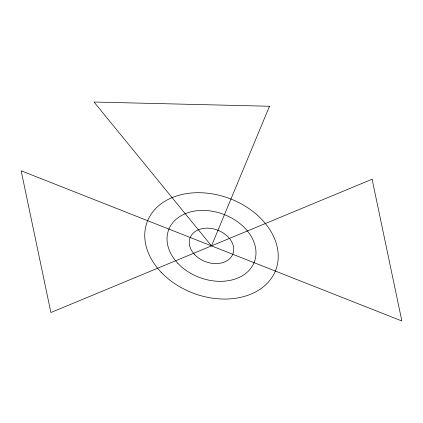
<?xml version="1.0" encoding="UTF-8"?>
<svg xmlns="http://www.w3.org/2000/svg" width="423" height="423" viewBox="0 0 423 423"><rect width="100%" height="100%" fill="white"/><g stroke="black" fill="none" stroke-linecap="round" stroke-linejoin="round"><path stroke-width="0.63" d="M269.488 106.252L211.5 245.879L94.012 102.028L269.488 106.252M372.103 179.236L50.897 312.523L21.15 170.786L401.85 320.972L372.103 179.236M194.707 254.651A22.884 16.899 20.3 0 0 232.534 254.831A22.884 16.899 20.3 0 0 207.259 228.156A22.884 16.899 20.3 0 0 194.707 254.651M177.914 263.418A45.763 33.798 20.3 0 0 253.567 263.788A45.763 33.798 20.3 0 0 203.019 210.427A45.763 33.798 20.3 0 0 177.914 263.418M161.115 272.19A68.648 50.691 20.3 0 0 274.601 272.74A68.648 50.691 20.3 0 0 198.784 192.703A68.648 50.691 20.3 0 0 161.115 272.19"/></g></svg>
